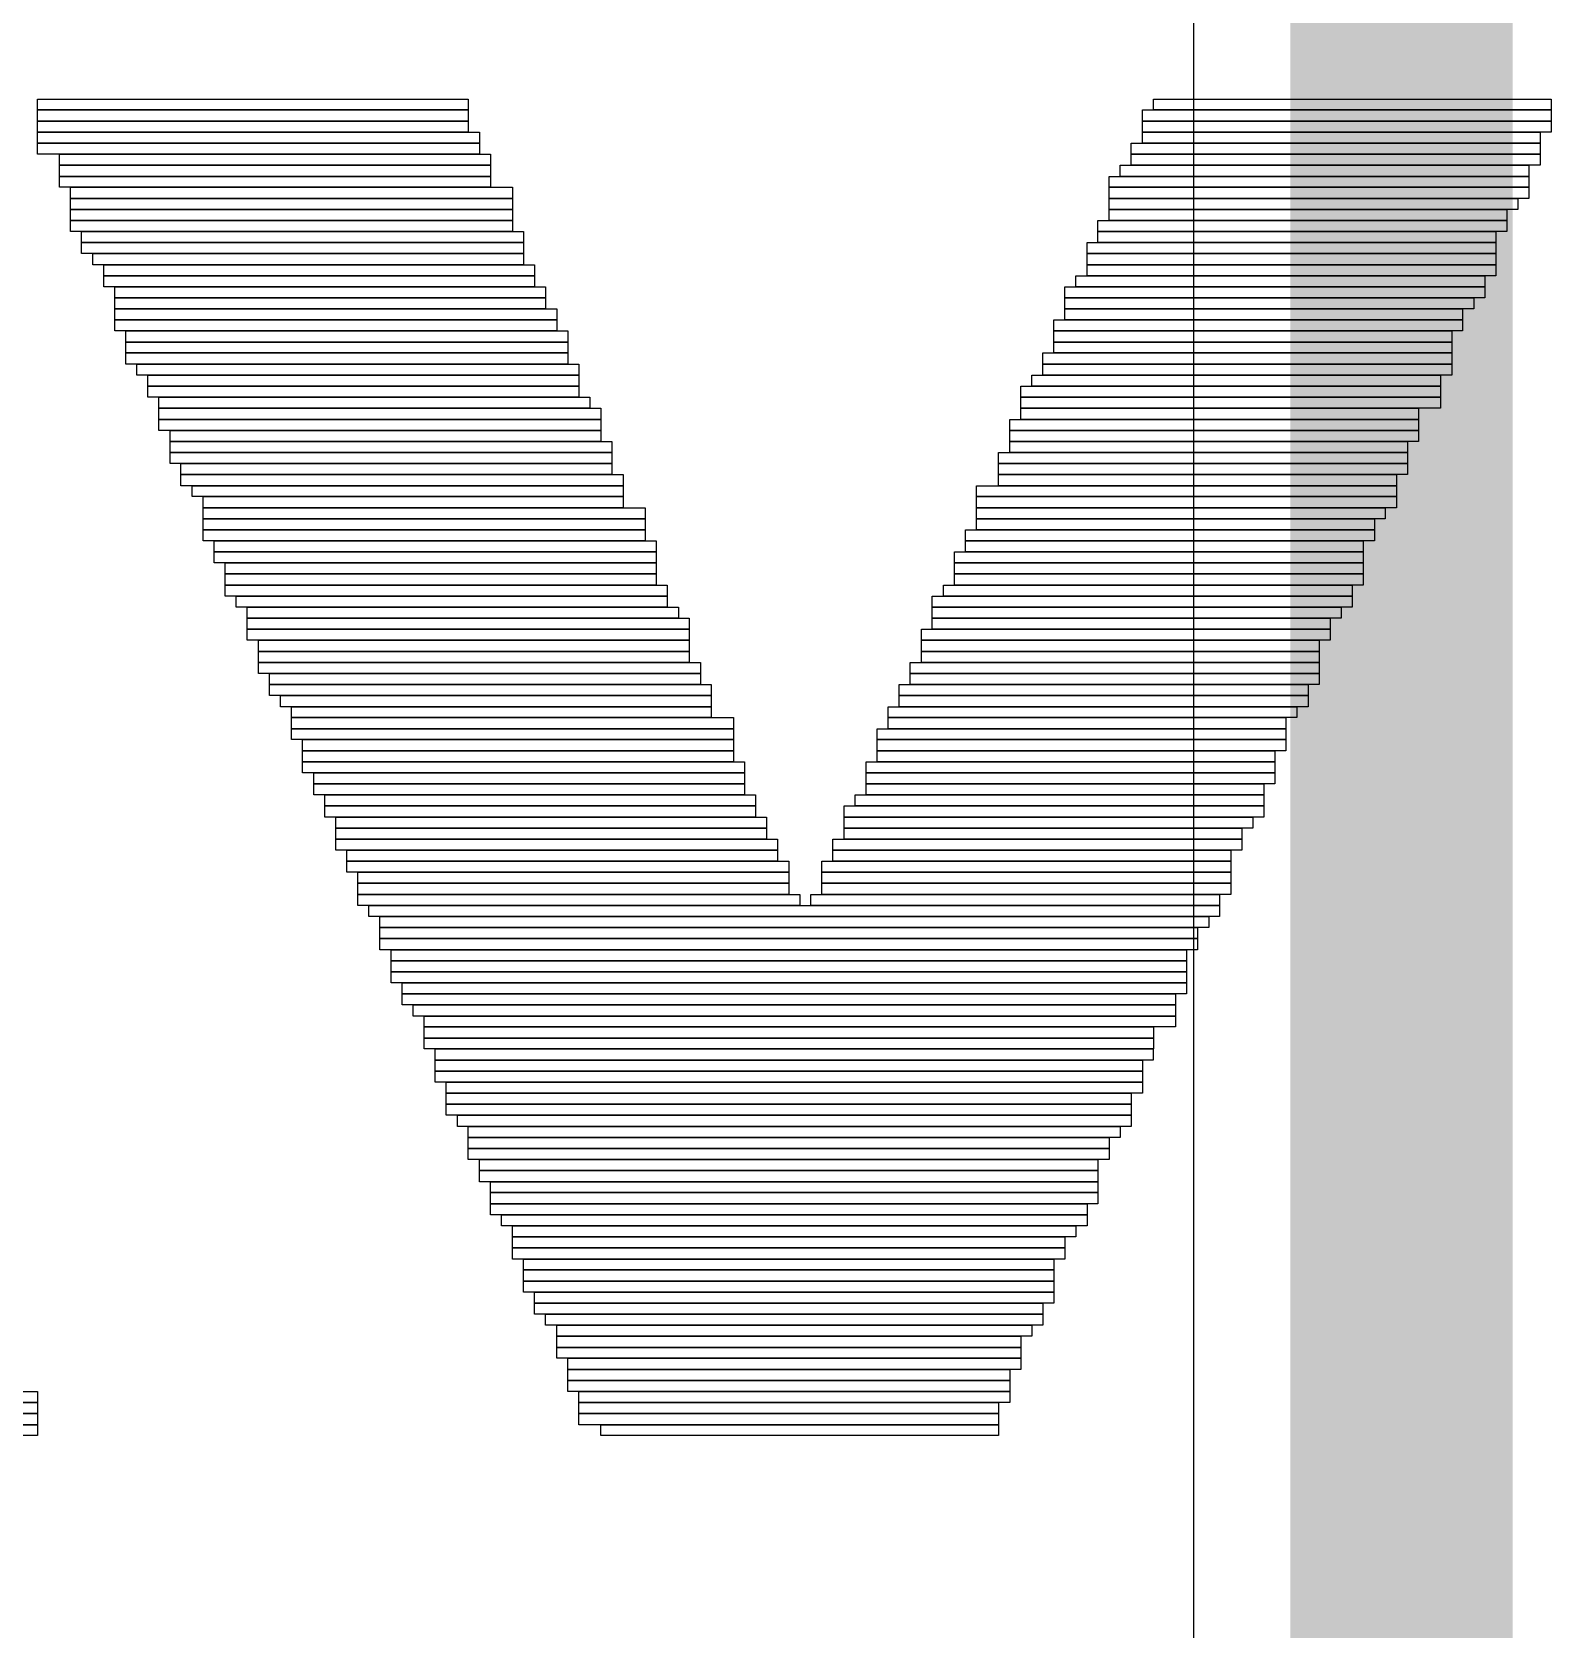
# Model space of a CAD drawing. Header units: inches. Extents: x -3 to 5381, y -57 to 5355.
# Drawn here: x 17.461 to 19.542, y -9.094 to -6.905 of the extents above; entities that cross this region are included whole.
import ezdxf

# ---------------------------------------------------------------- set-up
doc = ezdxf.new("R2010")
doc.units = ezdxf.units.IN
doc.layers.add('Top Layer', color=1, linetype='Continuous')
doc.layers.add('Top Overlay', color=2, linetype='Continuous')

msp = doc.modelspace()

# ---------------------------------------------------------------- linework, layer by layer
at = {"layer": 'Top Layer'}
msp.add_line((19.0522, -2.5931), (19.0522, -10.0597), dxfattribs=at)
msp.add_lwpolyline([(19.3371, -10.1777, 0.3048, 0.3048, 0), (19.3371, -1.7097, 0.3048, 0.3048, 0)], format="xyseb", dxfattribs=at)
at = {"layer": 'Top Overlay'}
for p, q in [((17.4682, -7.0124), (17.4682, -6.9974)), ((17.4682, -6.9974), (18.0585, -6.9974)), ((18.0585, -6.9974), (18.0585, -7.0124)), ((18.9973, -7.0124), (18.9973, -6.9974)), ((18.9973, -6.9974), (19.5421, -6.9974)), ((19.5421, -6.9974), (19.5421, -7.0124)), ((18.0585, -7.0124), (17.4682, -7.0124)), ((17.4682, -7.0277), (17.4682, -7.0124)), ((17.4682, -7.0124), (18.0585, -7.0124)), ((18.0585, -7.0124), (18.0585, -7.0277)), ((18.9821, -7.0277), (18.9821, -7.0124)), ((18.9821, -7.0124), (19.5421, -7.0124)), ((19.5421, -7.0124), (18.9973, -7.0124)), ((19.5421, -7.0124), (19.5421, -7.0277)), ((18.0585, -7.0277), (17.4682, -7.0277)), ((17.4682, -7.0427), (17.4682, -7.0277)), ((17.4682, -7.0277), (18.0585, -7.0277)), ((18.0585, -7.0427), (17.4682, -7.0427)), ((17.4682, -7.0579), (17.4682, -7.0427)), ((17.4682, -7.0427), (18.0738, -7.0427)), ((18.0585, -7.0277), (18.0585, -7.0427)), ((18.0738, -7.0427), (18.0738, -7.0579)), ((19.5421, -7.0277), (18.9821, -7.0277)), ((18.9821, -7.0427), (18.9821, -7.0277)), ((18.9821, -7.0277), (19.5421, -7.0277)), ((19.5421, -7.0427), (18.9821, -7.0427)), ((18.9821, -7.0579), (18.9821, -7.0427)), ((18.9821, -7.0427), (19.5271, -7.0427)), ((19.5271, -7.0427), (19.5271, -7.0579)), ((19.5421, -7.0277), (19.5421, -7.0427)), ((18.0738, -7.0579), (17.4682, -7.0579)), ((17.4682, -7.0731), (17.4682, -7.0579)), ((17.4682, -7.0579), (18.0738, -7.0579)), ((18.0738, -7.0579), (18.0738, -7.0731)), ((18.9668, -7.0731), (18.9668, -7.0579)), ((18.9668, -7.0579), (19.5271, -7.0579)), ((19.5271, -7.0579), (18.9821, -7.0579)), ((19.5271, -7.0579), (19.5271, -7.0731)), ((18.0738, -7.0731), (17.4682, -7.0731)), ((17.4984, -7.0881), (17.4984, -7.0731)), ((17.4984, -7.0731), (18.0887, -7.0731)), ((18.0887, -7.0881), (17.4984, -7.0881)), ((17.4984, -7.1034), (17.4984, -7.0881)), ((17.4984, -7.0881), (18.0887, -7.0881)), ((18.0887, -7.0731), (18.0887, -7.0881)), ((18.0887, -7.0881), (18.0887, -7.1034)), ((18.9518, -7.1034), (18.9518, -7.0881)), ((18.9518, -7.0881), (19.5119, -7.0881)), ((19.5271, -7.0731), (18.9668, -7.0731)), ((18.9668, -7.0881), (18.9668, -7.0731)), ((18.9668, -7.0731), (19.5271, -7.0731)), ((19.5271, -7.0881), (18.9668, -7.0881)), ((19.5119, -7.0881), (19.5119, -7.1034)), ((19.5271, -7.0731), (19.5271, -7.0881)), ((18.0887, -7.1034), (17.4984, -7.1034)), ((17.4984, -7.1184), (17.4984, -7.1034)), ((17.4984, -7.1034), (18.0887, -7.1034)), ((18.0887, -7.1034), (18.0887, -7.1184)), ((18.9366, -7.1184), (18.9366, -7.1034)), ((18.9366, -7.1034), (19.5119, -7.1034)), ((19.5119, -7.1034), (18.9518, -7.1034)), ((19.5119, -7.1034), (19.5119, -7.1184)), ((18.0887, -7.1184), (17.4984, -7.1184)), ((17.5134, -7.1336), (17.5134, -7.1184)), ((17.5134, -7.1184), (18.1192, -7.1184)), ((18.1192, -7.1336), (17.5134, -7.1336)), ((17.5134, -7.1488), (17.5134, -7.1336)), ((17.5134, -7.1336), (18.1192, -7.1336)), ((18.1192, -7.1184), (18.1192, -7.1336)), ((18.1192, -7.1336), (18.1192, -7.1488)), ((19.5119, -7.1184), (18.9366, -7.1184)), ((18.9366, -7.1336), (18.9366, -7.1184)), ((18.9366, -7.1184), (19.5119, -7.1184)), ((19.5119, -7.1336), (18.9366, -7.1336)), ((18.9366, -7.1488), (18.9366, -7.1336)), ((18.9366, -7.1336), (19.4967, -7.1336)), ((19.4967, -7.1336), (19.4967, -7.1488)), ((19.5119, -7.1184), (19.5119, -7.1336)), ((18.1192, -7.1488), (17.5134, -7.1488)), ((17.5134, -7.1638), (17.5134, -7.1488)), ((17.5134, -7.1488), (18.1192, -7.1488)), ((18.1192, -7.1488), (18.1192, -7.1638)), ((19.4967, -7.1488), (18.9366, -7.1488)), ((18.9366, -7.1638), (18.9366, -7.1488)), ((18.9366, -7.1488), (19.4817, -7.1488)), ((19.4817, -7.1488), (19.4817, -7.1638)), ((18.1192, -7.1638), (17.5134, -7.1638)), ((17.5134, -7.1791), (17.5134, -7.1638)), ((17.5134, -7.1638), (18.1192, -7.1638)), ((18.1192, -7.1638), (18.1192, -7.1791)), ((18.9213, -7.1791), (18.9213, -7.1638)), ((18.9213, -7.1638), (19.4817, -7.1638)), ((19.4817, -7.1638), (18.9366, -7.1638)), ((19.4817, -7.1638), (19.4817, -7.1791)), ((18.1192, -7.1791), (17.5134, -7.1791)), ((17.5287, -7.194), (17.5287, -7.1791)), ((17.5287, -7.1791), (18.1342, -7.1791)), ((18.1342, -7.194), (17.5287, -7.194)), ((17.5287, -7.2093), (17.5287, -7.194)), ((17.5287, -7.194), (18.1342, -7.194)), ((18.1342, -7.1791), (18.1342, -7.194)), ((18.1342, -7.194), (18.1342, -7.2093)), ((18.9064, -7.2093), (18.9064, -7.194)), ((18.9064, -7.194), (19.4664, -7.194)), ((19.4817, -7.1791), (18.9213, -7.1791)), ((18.9213, -7.194), (18.9213, -7.1791)), ((18.9213, -7.1791), (19.4664, -7.1791)), ((19.4664, -7.194), (18.9213, -7.194)), ((19.4664, -7.1791), (19.4664, -7.194)), ((19.4664, -7.194), (19.4664, -7.2093)), ((18.1342, -7.2093), (17.5287, -7.2093)), ((17.5439, -7.2245), (17.5439, -7.2093)), ((17.5439, -7.2093), (18.1342, -7.2093)), ((18.1342, -7.2093), (18.1342, -7.2245)), ((19.4664, -7.2093), (18.9064, -7.2093)), ((18.9064, -7.2245), (18.9064, -7.2093)), ((18.9064, -7.2093), (19.4664, -7.2093)), ((19.4664, -7.2093), (19.4664, -7.2245)), ((18.1342, -7.2245), (17.5439, -7.2245)), ((17.5589, -7.2395), (17.5589, -7.2245)), ((17.5589, -7.2245), (18.1494, -7.2245)), ((18.1494, -7.2395), (17.5589, -7.2395)), ((17.5589, -7.2547), (17.5589, -7.2395)), ((17.5589, -7.2395), (18.1494, -7.2395)), ((18.1494, -7.2245), (18.1494, -7.2395)), ((18.1494, -7.2395), (18.1494, -7.2547)), ((18.8911, -7.2547), (18.8911, -7.2395)), ((18.8911, -7.2395), (19.4514, -7.2395)), ((19.4664, -7.2245), (18.9064, -7.2245)), ((18.9064, -7.2395), (18.9064, -7.2245)), ((18.9064, -7.2245), (19.4664, -7.2245)), ((19.4664, -7.2395), (18.9064, -7.2395)), ((19.4514, -7.2395), (19.4514, -7.2547)), ((19.4664, -7.2245), (19.4664, -7.2395)), ((18.1494, -7.2547), (17.5589, -7.2547)), ((17.5741, -7.2697), (17.5741, -7.2547)), ((17.5741, -7.2547), (18.1644, -7.2547)), ((18.1644, -7.2547), (18.1644, -7.2697)), ((18.8761, -7.2697), (18.8761, -7.2547)), ((18.8761, -7.2547), (19.4514, -7.2547)), ((19.4514, -7.2547), (18.8911, -7.2547)), ((19.4514, -7.2547), (19.4514, -7.2697)), ((18.1644, -7.2697), (17.5741, -7.2697)), ((17.5741, -7.285), (17.5741, -7.2697)), ((17.5741, -7.2697), (18.1644, -7.2697)), ((18.1644, -7.285), (17.5741, -7.285)), ((17.5741, -7.3002), (17.5741, -7.285)), ((17.5741, -7.285), (18.1797, -7.285)), ((18.1644, -7.2697), (18.1644, -7.285)), ((18.1797, -7.285), (18.1797, -7.3002)), ((19.4514, -7.2697), (18.8761, -7.2697)), ((18.8761, -7.285), (18.8761, -7.2697)), ((18.8761, -7.2697), (19.4362, -7.2697)), ((19.4362, -7.285), (18.8761, -7.285)), ((18.8761, -7.3002), (18.8761, -7.285)), ((18.8761, -7.285), (19.421, -7.285)), ((19.421, -7.285), (19.421, -7.3002)), ((19.4362, -7.2697), (19.4362, -7.285)), ((18.1797, -7.3002), (17.5741, -7.3002)), ((17.5741, -7.3152), (17.5741, -7.3002)), ((17.5741, -7.3002), (18.1797, -7.3002)), ((18.1797, -7.3002), (18.1797, -7.3152)), ((18.8609, -7.3152), (18.8609, -7.3002)), ((18.8609, -7.3002), (19.421, -7.3002)), ((19.421, -7.3002), (18.8761, -7.3002)), ((19.421, -7.3002), (19.421, -7.3152)), ((18.1797, -7.3152), (17.5741, -7.3152)), ((17.5891, -7.3304), (17.5891, -7.3152)), ((17.5891, -7.3152), (18.1949, -7.3152)), ((18.1949, -7.3304), (17.5891, -7.3304)), ((17.5891, -7.3454), (17.5891, -7.3304)), ((17.5891, -7.3304), (18.1949, -7.3304)), ((18.1949, -7.3152), (18.1949, -7.3304)), ((18.1949, -7.3304), (18.1949, -7.3454)), ((19.421, -7.3152), (18.8609, -7.3152)), ((18.8609, -7.3304), (18.8609, -7.3152)), ((18.8609, -7.3152), (19.406, -7.3152)), ((19.406, -7.3304), (18.8609, -7.3304)), ((18.8609, -7.3454), (18.8609, -7.3304)), ((18.8609, -7.3304), (19.406, -7.3304)), ((19.406, -7.3152), (19.406, -7.3304)), ((19.406, -7.3304), (19.406, -7.3454)), ((18.1949, -7.3454), (17.5891, -7.3454)), ((17.5891, -7.3607), (17.5891, -7.3454)), ((17.5891, -7.3454), (18.1949, -7.3454)), ((18.1949, -7.3454), (18.1949, -7.3607)), ((18.8457, -7.3607), (18.8457, -7.3454)), ((18.8457, -7.3454), (19.406, -7.3454)), ((19.406, -7.3454), (18.8609, -7.3454)), ((19.406, -7.3454), (19.406, -7.3607)), ((18.1949, -7.3607), (17.5891, -7.3607)), ((17.6044, -7.3759), (17.6044, -7.3607)), ((17.6044, -7.3607), (18.2099, -7.3607)), ((18.2099, -7.3607), (18.2099, -7.3759)), ((19.406, -7.3607), (18.8457, -7.3607)), ((18.8457, -7.3759), (18.8457, -7.3607)), ((18.8457, -7.3607), (19.406, -7.3607)), ((19.406, -7.3607), (19.406, -7.3759)), ((18.2099, -7.3759), (17.6044, -7.3759)), ((17.6196, -7.3909), (17.6196, -7.3759)), ((17.6196, -7.3759), (18.2099, -7.3759)), ((18.2099, -7.3909), (17.6196, -7.3909)), ((17.6196, -7.4061), (17.6196, -7.3909)), ((17.6196, -7.3909), (18.2099, -7.3909)), ((18.2099, -7.3759), (18.2099, -7.3909)), ((18.2099, -7.3909), (18.2099, -7.4061)), ((18.8154, -7.4061), (18.8154, -7.3909)), ((18.8154, -7.3909), (19.3907, -7.3909)), ((18.8307, -7.3909), (18.8307, -7.3759)), ((18.8307, -7.3759), (19.3907, -7.3759)), ((19.3907, -7.3909), (18.8307, -7.3909)), ((19.406, -7.3759), (18.8457, -7.3759)), ((19.3907, -7.3759), (19.3907, -7.3909)), ((19.3907, -7.3909), (19.3907, -7.4061)), ((18.2099, -7.4061), (17.6196, -7.4061)), ((17.6346, -7.4211), (17.6346, -7.4061)), ((17.6346, -7.4061), (18.2251, -7.4061)), ((18.2251, -7.4061), (18.2251, -7.4211)), ((19.3907, -7.4061), (18.8154, -7.4061)), ((18.8154, -7.4211), (18.8154, -7.4061)), ((18.8154, -7.4061), (19.3907, -7.4061)), ((19.3907, -7.4061), (19.3907, -7.4211)), ((18.2251, -7.4211), (17.6346, -7.4211)), ((17.6346, -7.4364), (17.6346, -7.4211)), ((17.6346, -7.4211), (18.2401, -7.4211)), ((18.2401, -7.4364), (17.6346, -7.4364)), ((17.6346, -7.4516), (17.6346, -7.4364)), ((17.6346, -7.4364), (18.2401, -7.4364)), ((18.2401, -7.4211), (18.2401, -7.4364)), ((18.2401, -7.4364), (18.2401, -7.4516)), ((18.8004, -7.4516), (18.8004, -7.4364)), ((18.8004, -7.4364), (19.3605, -7.4364)), ((19.3907, -7.4211), (18.8154, -7.4211)), ((18.8154, -7.4364), (18.8154, -7.4211)), ((18.8154, -7.4211), (19.3605, -7.4211)), ((19.3605, -7.4364), (18.8154, -7.4364)), ((19.3605, -7.4211), (19.3605, -7.4364)), ((19.3605, -7.4364), (19.3605, -7.4516)), ((18.2401, -7.4516), (17.6346, -7.4516)), ((17.6498, -7.4666), (17.6498, -7.4516)), ((17.6498, -7.4516), (18.2401, -7.4516)), ((18.2401, -7.4516), (18.2401, -7.4666)), ((19.3605, -7.4516), (18.8004, -7.4516)), ((18.8004, -7.4666), (18.8004, -7.4516)), ((18.8004, -7.4516), (19.3605, -7.4516)), ((19.3605, -7.4516), (19.3605, -7.4666)), ((18.2401, -7.4666), (17.6498, -7.4666)), ((17.6498, -7.4818), (17.6498, -7.4666)), ((17.6498, -7.4666), (18.2554, -7.4666)), ((18.2554, -7.4818), (17.6498, -7.4818)), ((17.6498, -7.4968), (17.6498, -7.4818)), ((17.6498, -7.4818), (18.2554, -7.4818)), ((18.2554, -7.4666), (18.2554, -7.4818)), ((18.2554, -7.4818), (18.2554, -7.4968)), ((18.7852, -7.4968), (18.7852, -7.4818)), ((18.7852, -7.4818), (19.3453, -7.4818)), ((19.3605, -7.4666), (18.8004, -7.4666)), ((18.8004, -7.4818), (18.8004, -7.4666)), ((18.8004, -7.4666), (19.3453, -7.4666)), ((19.3453, -7.4818), (18.8004, -7.4818)), ((19.3453, -7.4666), (19.3453, -7.4818)), ((19.3453, -7.4818), (19.3453, -7.4968)), ((18.2554, -7.4968), (17.6498, -7.4968)), ((17.6648, -7.5121), (17.6648, -7.4968)), ((17.6648, -7.4968), (18.2554, -7.4968)), ((18.2554, -7.4968), (18.2554, -7.5121)), ((19.3453, -7.4968), (18.7852, -7.4968)), ((18.7852, -7.5121), (18.7852, -7.4968)), ((18.7852, -7.4968), (19.3453, -7.4968)), ((19.3453, -7.4968), (19.3453, -7.5121)), ((18.2554, -7.5121), (17.6648, -7.5121)), ((17.6648, -7.5273), (17.6648, -7.5121)), ((17.6648, -7.5121), (18.2706, -7.5121)), ((18.2706, -7.5273), (17.6648, -7.5273)), ((17.6801, -7.5423), (17.6801, -7.5273)), ((17.6801, -7.5273), (18.2706, -7.5273)), ((18.2706, -7.5121), (18.2706, -7.5273)), ((18.2706, -7.5273), (18.2706, -7.5423)), ((18.755, -7.5423), (18.755, -7.5273)), ((18.755, -7.5273), (19.3303, -7.5273)), ((19.3453, -7.5121), (18.7852, -7.5121)), ((18.7852, -7.5273), (18.7852, -7.5121)), ((18.7852, -7.5121), (19.3303, -7.5121)), ((19.3303, -7.5273), (18.7852, -7.5273)), ((19.3303, -7.5121), (19.3303, -7.5273)), ((19.3303, -7.5273), (19.3303, -7.5423)), ((18.2706, -7.5423), (17.6801, -7.5423)), ((17.6953, -7.5575), (17.6953, -7.5423)), ((17.6953, -7.5423), (18.2706, -7.5423)), ((18.2706, -7.5423), (18.2706, -7.5575)), ((19.3303, -7.5423), (18.755, -7.5423)), ((18.755, -7.5575), (18.755, -7.5423)), ((18.755, -7.5423), (19.3303, -7.5423)), ((19.3303, -7.5423), (19.3303, -7.5575)), ((18.2706, -7.5575), (17.6953, -7.5575)), ((17.6953, -7.5725), (17.6953, -7.5575)), ((17.6953, -7.5575), (18.3008, -7.5575)), ((18.3008, -7.5725), (17.6953, -7.5725)), ((17.6953, -7.5877), (17.6953, -7.5725)), ((17.6953, -7.5725), (18.3008, -7.5725)), ((18.3008, -7.5575), (18.3008, -7.5725)), ((18.3008, -7.5725), (18.3008, -7.5877)), ((19.3303, -7.5575), (18.755, -7.5575)), ((18.755, -7.5725), (18.755, -7.5575)), ((18.755, -7.5575), (19.315, -7.5575)), ((19.315, -7.5725), (18.755, -7.5725)), ((18.755, -7.5877), (18.755, -7.5725)), ((18.755, -7.5725), (19.3001, -7.5725)), ((19.3001, -7.5725), (19.3001, -7.5877)), ((19.315, -7.5575), (19.315, -7.5725)), ((18.3008, -7.5877), (17.6953, -7.5877)), ((17.6953, -7.603), (17.6953, -7.5877)), ((17.6953, -7.5877), (18.3008, -7.5877)), ((18.3008, -7.5877), (18.3008, -7.603)), ((18.7397, -7.603), (18.7397, -7.5877)), ((18.7397, -7.5877), (19.3001, -7.5877)), ((19.3001, -7.5877), (18.755, -7.5877)), ((19.3001, -7.5877), (19.3001, -7.603)), ((18.3008, -7.603), (17.6953, -7.603)), ((17.7103, -7.618), (17.7103, -7.603)), ((17.7103, -7.603), (18.3158, -7.603)), ((18.3158, -7.603), (18.3158, -7.618)), ((19.3001, -7.603), (18.7397, -7.603)), ((18.7397, -7.618), (18.7397, -7.603)), ((18.7397, -7.603), (19.2848, -7.603)), ((19.2848, -7.603), (19.2848, -7.618)), ((18.3158, -7.618), (17.7103, -7.618)), ((17.7103, -7.6332), (17.7103, -7.618)), ((17.7103, -7.618), (18.3158, -7.618)), ((18.3158, -7.6332), (17.7103, -7.6332)), ((17.7255, -7.6482), (17.7255, -7.6332)), ((17.7255, -7.6332), (18.3158, -7.6332)), ((18.3158, -7.618), (18.3158, -7.6332)), ((18.3158, -7.6332), (18.3158, -7.6482)), ((18.7248, -7.6332), (18.7248, -7.618)), ((18.7248, -7.618), (19.2848, -7.618)), ((19.2848, -7.6332), (18.7248, -7.6332)), ((18.7248, -7.6482), (18.7248, -7.6332)), ((18.7248, -7.6332), (19.2848, -7.6332)), ((19.2848, -7.618), (18.7397, -7.618)), ((19.2848, -7.618), (19.2848, -7.6332)), ((19.2848, -7.6332), (19.2848, -7.6482)), ((18.3158, -7.6482), (17.7255, -7.6482)), ((17.7255, -7.6634), (17.7255, -7.6482)), ((17.7255, -7.6482), (18.3158, -7.6482)), ((18.3158, -7.6482), (18.3158, -7.6634)), ((19.2848, -7.6482), (18.7248, -7.6482)), ((18.7248, -7.6634), (18.7248, -7.6482)), ((18.7248, -7.6482), (19.2848, -7.6482)), ((19.2848, -7.6482), (19.2848, -7.6634)), ((18.3158, -7.6634), (17.7255, -7.6634)), ((17.7255, -7.6787), (17.7255, -7.6634)), ((17.7255, -7.6634), (18.3311, -7.6634)), ((18.3311, -7.6787), (17.7255, -7.6787)), ((17.7405, -7.6937), (17.7405, -7.6787)), ((17.7405, -7.6787), (18.3311, -7.6787)), ((18.3311, -7.6634), (18.3311, -7.6787)), ((18.3311, -7.6787), (18.3311, -7.6937)), ((18.6943, -7.6937), (18.6943, -7.6787)), ((18.6943, -7.6787), (19.2696, -7.6787)), ((18.7095, -7.6787), (18.7095, -7.6634)), ((18.7095, -7.6634), (19.2696, -7.6634)), ((19.2696, -7.6787), (18.7095, -7.6787)), ((19.2848, -7.6634), (18.7248, -7.6634)), ((19.2696, -7.6634), (19.2696, -7.6787)), ((19.2696, -7.6787), (19.2696, -7.6937)), ((18.3311, -7.6937), (17.7405, -7.6937)), ((17.7557, -7.7089), (17.7557, -7.6937)), ((17.7557, -7.6937), (18.3463, -7.6937)), ((18.3463, -7.6937), (18.3463, -7.7089)), ((19.2696, -7.6937), (18.6943, -7.6937)), ((18.6943, -7.7089), (18.6943, -7.6937)), ((18.6943, -7.6937), (19.2546, -7.6937)), ((19.2546, -7.6937), (19.2546, -7.7089)), ((18.3463, -7.7089), (17.7557, -7.7089)), ((17.7557, -7.7239), (17.7557, -7.7089)), ((17.7557, -7.7089), (18.3613, -7.7089)), ((18.3613, -7.7239), (17.7557, -7.7239)), ((17.7557, -7.7391), (17.7557, -7.7239)), ((17.7557, -7.7239), (18.3613, -7.7239)), ((18.3613, -7.7089), (18.3613, -7.7239)), ((18.3613, -7.7239), (18.3613, -7.7391)), ((18.6793, -7.7391), (18.6793, -7.7239)), ((18.6793, -7.7239), (19.2394, -7.7239)), ((19.2546, -7.7089), (18.6943, -7.7089)), ((18.6943, -7.7239), (18.6943, -7.7089)), ((18.6943, -7.7089), (19.2394, -7.7089)), ((19.2394, -7.7239), (18.6943, -7.7239)), ((19.2394, -7.7089), (19.2394, -7.7239)), ((19.2394, -7.7239), (19.2394, -7.7391)), ((18.3613, -7.7391), (17.7557, -7.7391)), ((17.771, -7.7544), (17.771, -7.7391)), ((17.771, -7.7391), (18.3613, -7.7391)), ((18.3613, -7.7391), (18.3613, -7.7544)), ((19.2394, -7.7391), (18.6793, -7.7391)), ((18.6793, -7.7544), (18.6793, -7.7391)), ((18.6793, -7.7391), (19.2244, -7.7391)), ((19.2244, -7.7391), (19.2244, -7.7544)), ((18.3613, -7.7544), (17.771, -7.7544)), ((17.771, -7.7694), (17.771, -7.7544)), ((17.771, -7.7544), (18.3613, -7.7544)), ((18.3613, -7.7694), (17.771, -7.7694)), ((17.771, -7.7846), (17.771, -7.7694)), ((17.771, -7.7694), (18.3765, -7.7694)), ((18.3613, -7.7544), (18.3613, -7.7694)), ((18.3765, -7.7694), (18.3765, -7.7846)), ((18.664, -7.7846), (18.664, -7.7694)), ((18.664, -7.7694), (19.2244, -7.7694)), ((19.2244, -7.7544), (18.6793, -7.7544)), ((18.6793, -7.7694), (18.6793, -7.7544)), ((18.6793, -7.7544), (19.2244, -7.7544)), ((19.2244, -7.7694), (18.6793, -7.7694)), ((19.2244, -7.7544), (19.2244, -7.7694)), ((19.2244, -7.7694), (19.2244, -7.7846)), ((18.3765, -7.7846), (17.771, -7.7846)), ((17.786, -7.7996), (17.786, -7.7846)), ((17.786, -7.7846), (18.3765, -7.7846)), ((18.3765, -7.7846), (18.3765, -7.7996)), ((19.2244, -7.7846), (18.664, -7.7846)), ((18.664, -7.7996), (18.664, -7.7846)), ((18.664, -7.7846), (19.2244, -7.7846)), ((19.2244, -7.7846), (19.2244, -7.7996)), ((18.3765, -7.7996), (17.786, -7.7996)), ((17.786, -7.8148), (17.786, -7.7996)), ((17.786, -7.7996), (18.3915, -7.7996)), ((18.3915, -7.7996), (18.3915, -7.8148)), ((18.6491, -7.8148), (18.6491, -7.7996)), ((18.6491, -7.7996), (19.2091, -7.7996)), ((19.2244, -7.7996), (18.664, -7.7996)), ((19.2091, -7.7996), (19.2091, -7.8148)), ((18.3915, -7.8148), (17.786, -7.8148)), ((17.8012, -7.8301), (17.8012, -7.8148)), ((17.8012, -7.8148), (18.3915, -7.8148)), ((18.3915, -7.8301), (17.8012, -7.8301)), ((17.8162, -7.845), (17.8162, -7.8301)), ((17.8162, -7.8301), (18.3915, -7.8301)), ((18.3915, -7.8148), (18.3915, -7.8301)), ((18.3915, -7.8301), (18.3915, -7.845)), ((18.6338, -7.845), (18.6338, -7.8301)), ((18.6338, -7.8301), (19.1939, -7.8301)), ((19.2091, -7.8148), (18.6491, -7.8148)), ((18.6491, -7.8301), (18.6491, -7.8148)), ((18.6491, -7.8148), (19.2091, -7.8148)), ((19.2091, -7.8301), (18.6491, -7.8301)), ((19.1939, -7.8301), (19.1939, -7.845)), ((19.2091, -7.8148), (19.2091, -7.8301)), ((18.3915, -7.845), (17.8162, -7.845)), ((17.8162, -7.8603), (17.8162, -7.845)), ((17.8162, -7.845), (18.422, -7.845)), ((18.422, -7.845), (18.422, -7.8603)), ((19.1939, -7.845), (18.6338, -7.845)), ((18.6338, -7.8603), (18.6338, -7.845)), ((18.6338, -7.845), (19.1789, -7.845)), ((19.1789, -7.845), (19.1789, -7.8603)), ((18.422, -7.8603), (17.8162, -7.8603)), ((17.8162, -7.8753), (17.8162, -7.8603)), ((17.8162, -7.8603), (18.422, -7.8603)), ((18.422, -7.8753), (17.8162, -7.8753)), ((17.8314, -7.8905), (17.8314, -7.8753)), ((17.8314, -7.8753), (18.422, -7.8753)), ((18.422, -7.8603), (18.422, -7.8753)), ((18.422, -7.8753), (18.422, -7.8905)), ((18.6186, -7.8753), (18.6186, -7.8603)), ((18.6186, -7.8603), (19.1789, -7.8603)), ((19.1789, -7.8753), (18.6186, -7.8753)), ((18.6186, -7.8905), (18.6186, -7.8753)), ((18.6186, -7.8753), (19.1789, -7.8753)), ((19.1789, -7.8603), (18.6338, -7.8603)), ((19.1789, -7.8603), (19.1789, -7.8753)), ((19.1789, -7.8753), (19.1789, -7.8905)), ((18.422, -7.8905), (17.8314, -7.8905)), ((17.8314, -7.9058), (17.8314, -7.8905)), ((17.8314, -7.8905), (18.422, -7.8905)), ((18.422, -7.8905), (18.422, -7.9058)), ((19.1789, -7.8905), (18.6186, -7.8905)), ((18.6186, -7.9058), (18.6186, -7.8905)), ((18.6186, -7.8905), (19.1637, -7.8905)), ((19.1637, -7.8905), (19.1637, -7.9058)), ((18.422, -7.9058), (17.8314, -7.9058)), ((17.8314, -7.9207), (17.8314, -7.9058)), ((17.8314, -7.9058), (18.437, -7.9058)), ((18.437, -7.9207), (17.8314, -7.9207)), ((17.8467, -7.936), (17.8467, -7.9207)), ((17.8467, -7.9207), (18.437, -7.9207)), ((18.437, -7.9058), (18.437, -7.9207)), ((18.437, -7.9207), (18.437, -7.936)), ((18.6036, -7.9207), (18.6036, -7.9058)), ((18.6036, -7.9058), (19.1637, -7.9058)), ((19.1637, -7.9207), (18.6036, -7.9207)), ((18.6036, -7.936), (18.6036, -7.9207)), ((18.6036, -7.9207), (19.1637, -7.9207)), ((19.1637, -7.9058), (18.6186, -7.9058)), ((19.1637, -7.9058), (19.1637, -7.9207)), ((19.1637, -7.9207), (19.1637, -7.936)), ((18.437, -7.936), (17.8467, -7.936)), ((17.8467, -7.951), (17.8467, -7.936)), ((17.8467, -7.936), (18.437, -7.936)), ((18.437, -7.936), (18.437, -7.951)), ((19.1637, -7.936), (18.6036, -7.936)), ((18.6036, -7.951), (18.6036, -7.936)), ((18.6036, -7.936), (19.1487, -7.936)), ((19.1487, -7.936), (19.1487, -7.951)), ((18.437, -7.951), (17.8467, -7.951)), ((17.8617, -7.9662), (17.8617, -7.951)), ((17.8617, -7.951), (18.4522, -7.951)), ((18.4522, -7.9662), (17.8617, -7.9662)), ((17.8617, -7.9814), (17.8617, -7.9662)), ((17.8617, -7.9662), (18.4522, -7.9662)), ((18.4522, -7.951), (18.4522, -7.9662)), ((18.4522, -7.9662), (18.4522, -7.9814)), ((18.5734, -7.9814), (18.5734, -7.9662)), ((18.5734, -7.9662), (19.1487, -7.9662)), ((18.5884, -7.9662), (18.5884, -7.951)), ((18.5884, -7.951), (19.1487, -7.951)), ((19.1487, -7.9662), (18.5884, -7.9662)), ((19.1487, -7.951), (18.6036, -7.951)), ((19.1487, -7.951), (19.1487, -7.9662)), ((19.1487, -7.9662), (19.1487, -7.9814)), ((18.4522, -7.9814), (17.8617, -7.9814)), ((17.8769, -7.9964), (17.8769, -7.9814)), ((17.8769, -7.9814), (18.4672, -7.9814)), ((18.4672, -7.9814), (18.4672, -7.9964)), ((19.1487, -7.9814), (18.5734, -7.9814)), ((18.5734, -7.9964), (18.5734, -7.9814)), ((18.5734, -7.9814), (19.1334, -7.9814)), ((19.1334, -7.9814), (19.1334, -7.9964)), ((18.4672, -7.9964), (17.8769, -7.9964)), ((17.8769, -8.0117), (17.8769, -7.9964)), ((17.8769, -7.9964), (18.4672, -7.9964)), ((18.4672, -7.9964), (18.4672, -8.0117)), ((19.1334, -7.9964), (18.5734, -7.9964)), ((18.5734, -8.0117), (18.5734, -7.9964)), ((18.5734, -7.9964), (19.1182, -7.9964)), ((19.1182, -7.9964), (19.1182, -8.0117)), ((18.4672, -8.0117), (17.8769, -8.0117)), ((17.8769, -8.0269), (17.8769, -8.0117)), ((17.8769, -8.0117), (18.4824, -8.0117)), ((18.4824, -8.0269), (17.8769, -8.0269)), ((17.8921, -8.0419), (17.8921, -8.0269)), ((17.8921, -8.0269), (18.4824, -8.0269)), ((18.4824, -8.0117), (18.4824, -8.0269)), ((18.4824, -8.0269), (18.4824, -8.0419)), ((18.5581, -8.0269), (18.5581, -8.0117)), ((18.5581, -8.0117), (19.1182, -8.0117)), ((19.1182, -8.0269), (18.5581, -8.0269)), ((18.5581, -8.0419), (18.5581, -8.0269)), ((18.5581, -8.0269), (19.1032, -8.0269)), ((19.1182, -8.0117), (18.5734, -8.0117)), ((19.1032, -8.0269), (19.1032, -8.0419)), ((19.1182, -8.0117), (19.1182, -8.0269)), ((18.4824, -8.0419), (17.8921, -8.0419)), ((17.8921, -8.0571), (17.8921, -8.0419)), ((17.8921, -8.0419), (18.4977, -8.0419)), ((18.4977, -8.0419), (18.4977, -8.0571)), ((18.5429, -8.0571), (18.5429, -8.0419)), ((18.5429, -8.0419), (19.1032, -8.0419)), ((19.1032, -8.0419), (18.5581, -8.0419)), ((19.1032, -8.0419), (19.1032, -8.0571)), ((18.4977, -8.0571), (17.8921, -8.0571)), ((17.9071, -8.0721), (17.9071, -8.0571)), ((17.9071, -8.0571), (18.4977, -8.0571)), ((18.4977, -8.0721), (17.9071, -8.0721)), ((17.9071, -8.0874), (17.9071, -8.0721)), ((17.9071, -8.0721), (18.4977, -8.0721)), ((18.4977, -8.0571), (18.4977, -8.0721)), ((18.4977, -8.0721), (18.4977, -8.0874)), ((19.1032, -8.0571), (18.5429, -8.0571)), ((18.5429, -8.0721), (18.5429, -8.0571)), ((18.5429, -8.0571), (19.1032, -8.0571)), ((19.1032, -8.0721), (18.5429, -8.0721)), ((18.5429, -8.0874), (18.5429, -8.0721)), ((18.5429, -8.0721), (19.1032, -8.0721)), ((19.1032, -8.0571), (19.1032, -8.0721)), ((19.1032, -8.0721), (19.1032, -8.0874)), ((18.4977, -8.0874), (17.9071, -8.0874)), ((17.9071, -8.1026), (17.9071, -8.0874)), ((17.9071, -8.0874), (18.5127, -8.0874)), ((18.5127, -8.0874), (18.5127, -8.1026)), ((18.5279, -8.1026), (18.5279, -8.0874)), ((18.5279, -8.0874), (19.088, -8.0874)), ((19.1032, -8.0874), (18.5429, -8.0874)), ((19.088, -8.0874), (19.088, -8.1026)), ((18.5127, -8.1026), (17.9071, -8.1026)), ((17.9224, -8.1176), (17.9224, -8.1026)), ((17.9224, -8.1026), (19.088, -8.1026)), ((19.088, -8.1176), (17.9224, -8.1176)), ((17.9374, -8.1328), (17.9374, -8.1176)), ((17.9374, -8.1176), (19.073, -8.1176)), ((19.088, -8.1026), (18.5279, -8.1026)), ((19.073, -8.1176), (19.073, -8.1328)), ((19.088, -8.1026), (19.088, -8.1176)), ((19.073, -8.1328), (17.9374, -8.1328)), ((17.9374, -8.1478), (17.9374, -8.1328)), ((17.9374, -8.1328), (19.0577, -8.1328)), ((19.0577, -8.1328), (19.0577, -8.1478)), ((19.0577, -8.1478), (17.9374, -8.1478)), ((17.9374, -8.1631), (17.9374, -8.1478)), ((17.9374, -8.1478), (19.0577, -8.1478)), ((19.0577, -8.1631), (17.9374, -8.1631)), ((17.9526, -8.1783), (17.9526, -8.1631)), ((17.9526, -8.1631), (19.0425, -8.1631)), ((19.0425, -8.1631), (19.0425, -8.1783)), ((19.0577, -8.1478), (19.0577, -8.1631)), ((19.0425, -8.1783), (17.9526, -8.1783)), ((17.9526, -8.1933), (17.9526, -8.1783)), ((17.9526, -8.1783), (19.0425, -8.1783)), ((19.0425, -8.1783), (19.0425, -8.1933)), ((19.0425, -8.1933), (17.9526, -8.1933)), ((17.9526, -8.2085), (17.9526, -8.1933)), ((17.9526, -8.1933), (19.0425, -8.1933)), ((19.0425, -8.1933), (19.0425, -8.2085)), ((19.0425, -8.2085), (17.9526, -8.2085)), ((17.9678, -8.2235), (17.9678, -8.2085)), ((17.9678, -8.2085), (19.0425, -8.2085)), ((19.0425, -8.2235), (17.9678, -8.2235)), ((17.9678, -8.2387), (17.9678, -8.2235)), ((17.9678, -8.2235), (19.0275, -8.2235)), ((19.0275, -8.2235), (19.0275, -8.2387)), ((19.0425, -8.2085), (19.0425, -8.2235)), ((19.0275, -8.2387), (17.9678, -8.2387)), ((17.9828, -8.254), (17.9828, -8.2387)), ((17.9828, -8.2387), (19.0275, -8.2387)), ((19.0275, -8.2387), (19.0275, -8.254)), ((19.0275, -8.254), (17.9828, -8.254)), ((17.9981, -8.269), (17.9981, -8.254)), ((17.9981, -8.254), (19.0275, -8.254)), ((19.0275, -8.269), (17.9981, -8.269)), ((17.9981, -8.2842), (17.9981, -8.269)), ((17.9981, -8.269), (18.9973, -8.269)), ((18.9973, -8.269), (18.9973, -8.2842)), ((19.0275, -8.254), (19.0275, -8.269)), ((18.9973, -8.2842), (17.9981, -8.2842)), ((17.9981, -8.2992), (17.9981, -8.2842)), ((17.9981, -8.2842), (18.9973, -8.2842)), ((18.9973, -8.2842), (18.9973, -8.2992)), ((18.9973, -8.2992), (17.9981, -8.2992)), ((18.013, -8.3144), (18.013, -8.2992)), ((18.013, -8.2992), (18.997, -8.2992)), ((18.997, -8.3144), (18.013, -8.3144)), ((18.013, -8.3297), (18.013, -8.3144)), ((18.013, -8.3144), (18.9821, -8.3144)), ((18.9821, -8.3144), (18.9821, -8.3297)), ((18.997, -8.2992), (18.997, -8.3144)), ((18.9821, -8.3297), (18.013, -8.3297)), ((18.013, -8.3447), (18.013, -8.3297)), ((18.013, -8.3297), (18.9821, -8.3297)), ((18.9821, -8.3297), (18.9821, -8.3447)), ((18.9821, -8.3447), (18.013, -8.3447)), ((18.0283, -8.3599), (18.0283, -8.3447)), ((18.0283, -8.3447), (18.9821, -8.3447)), ((18.9821, -8.3599), (18.0283, -8.3599)), ((18.0283, -8.3749), (18.0283, -8.3599)), ((18.0283, -8.3599), (18.9668, -8.3599)), ((18.9668, -8.3599), (18.9668, -8.3749)), ((18.9821, -8.3447), (18.9821, -8.3599)), ((18.9668, -8.3749), (18.0283, -8.3749)), ((18.0283, -8.3901), (18.0283, -8.3749)), ((18.0283, -8.3749), (18.9668, -8.3749)), ((18.9668, -8.3749), (18.9668, -8.3901)), ((18.9668, -8.3901), (18.0283, -8.3901)), ((18.0435, -8.4054), (18.0435, -8.3901)), ((18.0435, -8.3901), (18.9668, -8.3901)), ((18.9668, -8.3901), (18.9668, -8.4054)), ((18.9668, -8.4054), (18.0435, -8.4054)), ((18.0585, -8.4204), (18.0585, -8.4054)), ((18.0585, -8.4054), (18.9518, -8.4054)), ((18.9518, -8.4204), (18.0585, -8.4204)), ((18.0585, -8.4356), (18.0585, -8.4204)), ((18.0585, -8.4204), (18.9366, -8.4204)), ((18.9366, -8.4204), (18.9366, -8.4356)), ((18.9518, -8.4054), (18.9518, -8.4204)), ((18.9366, -8.4356), (18.0585, -8.4356)), ((18.0585, -8.4506), (18.0585, -8.4356)), ((18.0585, -8.4356), (18.9366, -8.4356)), ((18.9366, -8.4356), (18.9366, -8.4506)), ((18.9366, -8.4506), (18.0585, -8.4506)), ((18.0738, -8.4658), (18.0738, -8.4506)), ((18.0738, -8.4506), (18.9213, -8.4506)), ((18.9213, -8.4658), (18.0738, -8.4658)), ((18.0738, -8.4811), (18.0738, -8.4658)), ((18.0738, -8.4658), (18.9213, -8.4658)), ((18.9213, -8.4506), (18.9213, -8.4658)), ((18.9213, -8.4658), (18.9213, -8.4811)), ((18.9213, -8.4811), (18.0738, -8.4811)), ((18.0887, -8.496), (18.0887, -8.4811)), ((18.0887, -8.4811), (18.9213, -8.4811)), ((18.9213, -8.4811), (18.9213, -8.496)), ((18.9213, -8.496), (18.0887, -8.496)), ((18.0887, -8.5113), (18.0887, -8.496)), ((18.0887, -8.496), (18.9213, -8.496)), ((18.9213, -8.5113), (18.0887, -8.5113)), ((18.0887, -8.5263), (18.0887, -8.5113)), ((18.0887, -8.5113), (18.9064, -8.5113)), ((18.9064, -8.5113), (18.9064, -8.5263)), ((18.9213, -8.496), (18.9213, -8.5113)), ((18.9064, -8.5263), (18.0887, -8.5263)), ((18.104, -8.5415), (18.104, -8.5263)), ((18.104, -8.5263), (18.9064, -8.5263)), ((18.9064, -8.5263), (18.9064, -8.5415)), ((18.9064, -8.5415), (18.104, -8.5415)), ((18.1192, -8.5568), (18.1192, -8.5415)), ((18.1192, -8.5415), (18.8911, -8.5415)), ((18.8911, -8.5568), (18.1192, -8.5568)), ((18.1192, -8.5717), (18.1192, -8.5568)), ((18.1192, -8.5568), (18.8761, -8.5568)), ((18.8761, -8.5568), (18.8761, -8.5717)), ((18.8911, -8.5415), (18.8911, -8.5568)), ((18.8761, -8.5717), (18.1192, -8.5717)), ((18.1192, -8.587), (18.1192, -8.5717)), ((18.1192, -8.5717), (18.8761, -8.5717)), ((18.8761, -8.5717), (18.8761, -8.587)), ((18.8761, -8.587), (18.1192, -8.587)), ((18.1342, -8.602), (18.1342, -8.587)), ((18.1342, -8.587), (18.8609, -8.587)), ((18.8609, -8.587), (18.8609, -8.602)), ((18.8609, -8.602), (18.1342, -8.602)), ((18.1342, -8.6172), (18.1342, -8.602)), ((18.1342, -8.602), (18.8609, -8.602)), ((18.8609, -8.6172), (18.1342, -8.6172)), ((18.1342, -8.6324), (18.1342, -8.6172)), ((18.1342, -8.6172), (18.8609, -8.6172)), ((18.8609, -8.602), (18.8609, -8.6172)), ((18.8609, -8.6172), (18.8609, -8.6324)), ((18.8609, -8.6324), (18.1342, -8.6324)), ((18.1494, -8.6474), (18.1494, -8.6324)), ((18.1494, -8.6324), (18.8609, -8.6324)), ((18.8609, -8.6324), (18.8609, -8.6474)), ((18.8609, -8.6474), (18.1494, -8.6474)), ((18.1494, -8.6627), (18.1494, -8.6474)), ((18.1494, -8.6474), (18.8457, -8.6474)), ((18.8457, -8.6627), (18.1494, -8.6627)), ((18.1644, -8.6777), (18.1644, -8.6627)), ((18.1644, -8.6627), (18.8457, -8.6627)), ((18.8457, -8.6474), (18.8457, -8.6627)), ((18.8457, -8.6627), (18.8457, -8.6777)), ((18.8457, -8.6777), (18.1644, -8.6777)), ((18.1797, -8.6929), (18.1797, -8.6777)), ((18.1797, -8.6777), (18.8307, -8.6777)), ((18.8307, -8.6777), (18.8307, -8.6929)), ((18.8307, -8.6929), (18.1797, -8.6929)), ((18.1797, -8.7081), (18.1797, -8.6929)), ((18.1797, -8.6929), (18.8154, -8.6929)), ((18.8154, -8.7081), (18.1797, -8.7081)), ((18.1797, -8.7231), (18.1797, -8.7081)), ((18.1797, -8.7081), (18.8154, -8.7081)), ((18.8154, -8.6929), (18.8154, -8.7081)), ((18.8154, -8.7081), (18.8154, -8.7231)), ((18.8154, -8.7231), (18.1797, -8.7231)), ((18.1949, -8.7384), (18.1949, -8.7231)), ((18.1949, -8.7231), (18.8154, -8.7231)), ((18.8154, -8.7231), (18.8154, -8.7384)), ((18.8154, -8.7384), (18.1949, -8.7384)), ((18.1949, -8.7533), (18.1949, -8.7384)), ((18.1949, -8.7384), (18.8004, -8.7384)), ((18.8004, -8.7533), (18.1949, -8.7533)), ((18.1949, -8.7686), (18.1949, -8.7533)), ((18.1949, -8.7533), (18.8004, -8.7533)), ((18.8004, -8.7384), (18.8004, -8.7533)), ((18.8004, -8.7533), (18.8004, -8.7686)), ((16.8627, -8.7686), (17.4682, -8.7686)), ((17.4682, -8.7686), (17.4682, -8.7838)), ((18.8004, -8.7686), (18.1949, -8.7686)), ((18.2099, -8.7838), (18.2099, -8.7686)), ((18.2099, -8.7686), (18.8004, -8.7686)), ((18.8004, -8.7686), (18.8004, -8.7838)), ((17.4682, -8.7838), (16.8627, -8.7838)), ((16.8627, -8.7838), (17.4682, -8.7838)), ((17.4682, -8.7838), (17.4682, -8.7988)), ((18.8004, -8.7838), (18.2099, -8.7838)), ((18.2099, -8.7988), (18.2099, -8.7838)), ((18.2099, -8.7838), (18.7852, -8.7838)), ((18.7852, -8.7838), (18.7852, -8.7988)), ((17.4682, -8.7988), (16.8627, -8.7988)), ((16.8777, -8.7988), (17.4682, -8.7988)), ((17.4682, -8.8141), (16.8777, -8.8141)), ((16.8929, -8.8141), (17.4682, -8.8141)), ((17.4682, -8.7988), (17.4682, -8.8141)), ((17.4682, -8.8141), (17.4682, -8.829)), ((18.7852, -8.7988), (18.2099, -8.7988)), ((18.2099, -8.8141), (18.2099, -8.7988)), ((18.2099, -8.7988), (18.7852, -8.7988)), ((18.7852, -8.8141), (18.2099, -8.8141)), ((18.2401, -8.829), (18.2401, -8.8141)), ((18.2401, -8.8141), (18.7852, -8.8141)), ((18.7852, -8.7988), (18.7852, -8.8141)), ((18.7852, -8.8141), (18.7852, -8.829)), ((17.4682, -8.829), (16.8929, -8.829)), ((18.7852, -8.829), (18.2401, -8.829))]:
    msp.add_line(p, q, dxfattribs=at)

doc.saveas('drawing.dxf')
